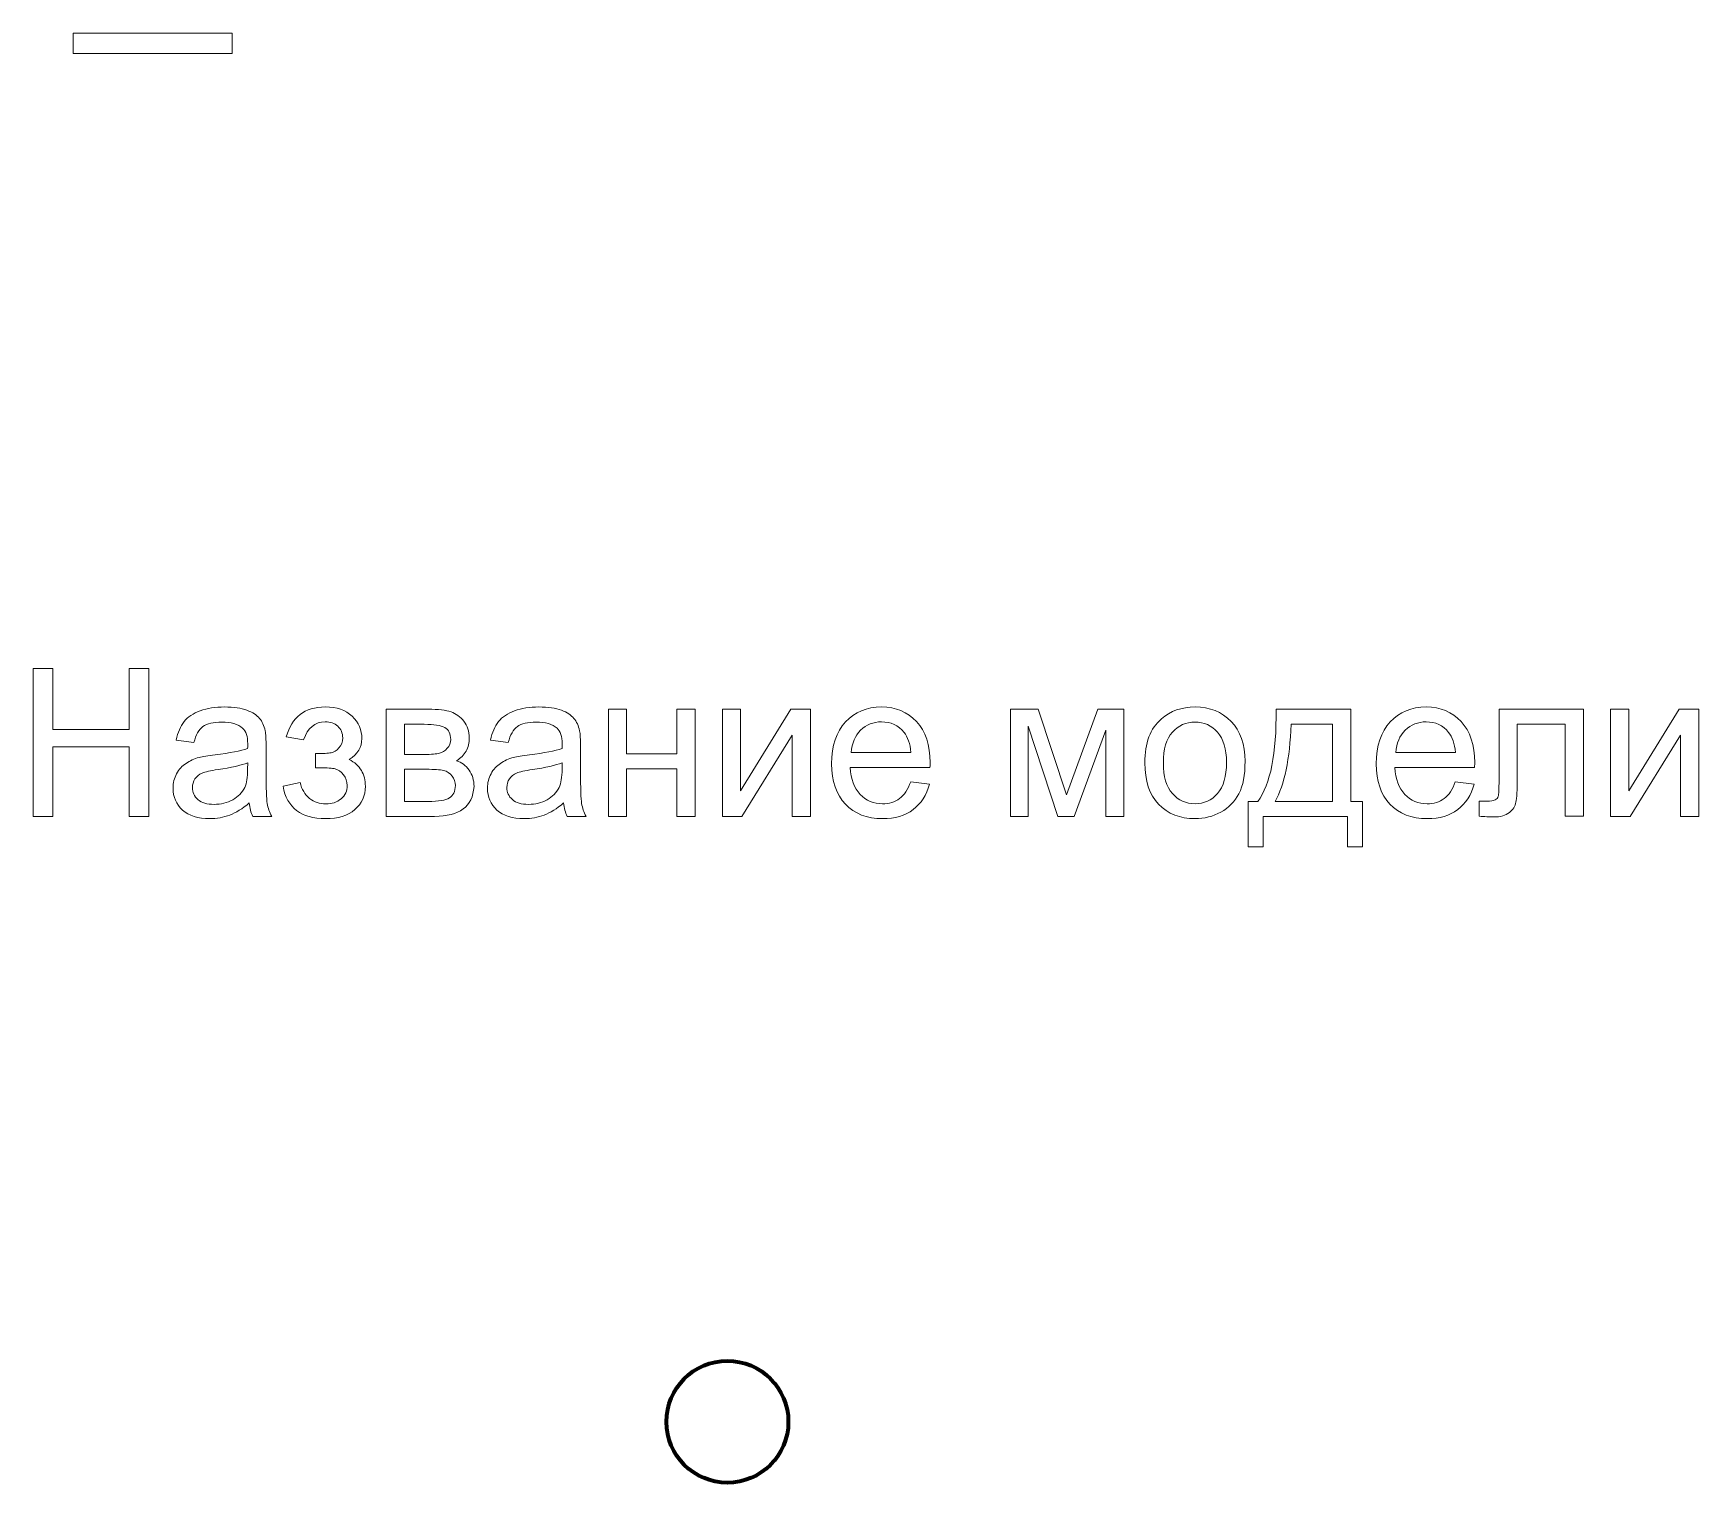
# Model space of a CAD drawing. Header units: millimetres. Extents: x -183 to 830, y -630 to 470.
# Drawn here: x 625.5 to 830.5, y -629.5 to -451.1 of the extents above; entities that cross this region are included whole.
import ezdxf

# ---------------------------------------------------------------- set-up
doc = ezdxf.new("R2010")
doc.units = ezdxf.units.MM
doc.header["$MEASUREMENT"] = 0
doc.layers.add('layer 1', color=7, linetype='Continuous')

msp = doc.modelspace()

# ---------------------------------------------------------------- linework, layer by layer
at = {"layer": 'layer 1', "color": 142, "lineweight": 9}
for points, knots in [([(630.386, -453.5856), (630.386, -453.5856), (630.386, -451.0808), (630.386, -451.0808), (630.386, -451.0808), (630.386, -451.0808), (649.9652, -451.0808), (649.9652, -451.0808), (649.9652, -451.0808), (649.9652, -451.0808), (649.9652, -453.5856), (649.9652, -453.5856), (649.9652, -453.5856), (649.9652, -453.5856), (630.386, -453.5856), (630.386, -453.5856)], [0, 0, 0, 0, 0.2, 0.2, 0.2, 0.2, 0.4, 0.4, 0.4, 0.4, 0.6, 0.6, 0.6, 0.6, 1, 1, 1, 1]), ([(625.4746, -547.4807), (625.4746, -547.4807), (625.4746, -529.2943), (625.4746, -529.2943), (625.4746, -529.2943), (625.4746, -529.2943), (627.8876, -529.2943), (627.8876, -529.2943), (627.8876, -529.2943), (627.8876, -529.2943), (627.8876, -536.7873), (627.8876, -536.7873), (627.8876, -536.7873), (627.8876, -536.7873), (637.2856, -536.7873), (637.2856, -536.7873), (637.2856, -536.7873), (637.2856, -536.7873), (637.2856, -529.2943), (637.2856, -529.2943), (637.2856, -529.2943), (637.2856, -529.2943), (639.6986, -529.2943), (639.6986, -529.2943), (639.6986, -529.2943), (639.6986, -529.2943), (639.6986, -547.4807), (639.6986, -547.4807), (639.6986, -547.4807), (639.6986, -547.4807), (637.2856, -547.4807), (637.2856, -547.4807), (637.2856, -547.4807), (637.2856, -547.4807), (637.2856, -538.9209), (637.2856, -538.9209), (637.2856, -538.9209), (637.2856, -538.9209), (627.8876, -538.9209), (627.8876, -538.9209), (627.8876, -538.9209), (627.8876, -538.9209), (627.8876, -547.4807), (627.8876, -547.4807), (627.8876, -547.4807), (627.8876, -547.4807), (625.4746, -547.4807), (625.4746, -547.4807)], [0, 0, 0, 0, 0.07692308, 0.07692308, 0.07692308, 0.07692308, 0.15384615, 0.15384615, 0.15384615, 0.15384615, 0.23076923, 0.23076923, 0.23076923, 0.23076923, 0.30769231, 0.30769231, 0.30769231, 0.30769231, 0.38461538, 0.38461538, 0.38461538, 0.38461538, 0.46153846, 0.46153846, 0.46153846, 0.46153846, 0.53846154, 0.53846154, 0.53846154, 0.53846154, 0.61538462, 0.61538462, 0.61538462, 0.61538462, 0.69230769, 0.69230769, 0.69230769, 0.69230769, 0.76923077, 0.76923077, 0.76923077, 0.76923077, 0.84615385, 0.84615385, 0.84615385, 0.84615385, 1, 1, 1, 1]), ([(652.0472, -545.8297), (651.2175, -546.5367), (650.4174, -547.032), (649.6511, -547.3241), (649.6511, -547.3241), (648.8849, -547.6162), (648.0636, -547.7601), (647.1831, -547.7601), (647.1831, -547.7601), (645.7353, -547.7601), (644.6219, -547.4087), (643.843, -546.7018), (643.843, -546.7018), (643.0641, -545.999), (642.6746, -545.0973), (642.6746, -544.0009), (642.6746, -544.0009), (642.6746, -543.3574), (642.8228, -542.769), (643.1149, -542.2356), (643.1149, -542.2356), (643.4112, -541.7022), (643.7964, -541.2789), (644.2706, -540.9571), (644.2706, -540.9571), (644.7489, -540.6354), (645.2823, -540.3899), (645.8792, -540.2248), (645.8792, -540.2248), (646.3195, -540.1105), (646.9841, -540.0004), (647.8689, -539.8903), (647.8689, -539.8903), (649.6723, -539.6787), (651.0058, -539.4204), (651.8567, -539.1241), (651.8567, -539.1241), (651.8652, -538.8193), (651.8694, -538.6246), (651.8694, -538.5441), (651.8694, -538.5441), (651.8694, -537.6382), (651.6577, -536.999), (651.2344, -536.6264), (651.2344, -536.6264), (650.6629, -536.1227), (649.812, -535.8729), (648.6859, -535.8729), (648.6859, -535.8729), (647.6318, -535.8729), (646.8529, -536.0592), (646.3534, -536.4275), (646.3534, -536.4275), (645.8496, -536.7958), (645.4813, -537.4477), (645.24, -538.3875), (645.24, -538.3875), (645.24, -538.3875), (643.0556, -538.0827), (643.0556, -538.0827), (643.0556, -538.0827), (643.2546, -537.1471), (643.5805, -536.3894), (644.0377, -535.8136), (644.0377, -535.8136), (644.4949, -535.2379), (645.1553, -534.7976), (646.0189, -534.4844), (646.0189, -534.4844), (646.8783, -534.1753), (647.8816, -534.0187), (649.0161, -534.0187), (649.0161, -534.0187), (650.1422, -534.0187), (651.0608, -534.1499), (651.7678, -534.4166), (651.7678, -534.4166), (652.4705, -534.6833), (652.9912, -535.0135), (653.3214, -535.4157), (653.3214, -535.4157), (653.6516, -535.8179), (653.8845, -536.3259), (654.0199, -536.9397), (654.0199, -536.9397), (654.0919, -537.3207), (654.13, -538.0065), (654.13, -538.9929), (654.13, -538.9929), (654.13, -538.9929), (654.13, -541.9562), (654.13, -541.9562), (654.13, -541.9562), (654.13, -544.0263), (654.1766, -545.3344), (654.2697, -545.889), (654.2697, -545.889), (654.3586, -546.4435), (654.5449, -546.9727), (654.8158, -547.4807), (654.8158, -547.4807), (654.8158, -547.4807), (652.479, -547.4807), (652.479, -547.4807), (652.479, -547.4807), (652.2546, -547.0108), (652.1107, -546.4605), (652.0472, -545.8297)], [0, 0, 0, 0, 0.03571429, 0.03571429, 0.03571429, 0.03571429, 0.07142857, 0.07142857, 0.07142857, 0.07142857, 0.10714286, 0.10714286, 0.10714286, 0.10714286, 0.14285714, 0.14285714, 0.14285714, 0.14285714, 0.17857143, 0.17857143, 0.17857143, 0.17857143, 0.21428571, 0.21428571, 0.21428571, 0.21428571, 0.25, 0.25, 0.25, 0.25, 0.28571429, 0.28571429, 0.28571429, 0.28571429, 0.32142857, 0.32142857, 0.32142857, 0.32142857, 0.35714286, 0.35714286, 0.35714286, 0.35714286, 0.39285714, 0.39285714, 0.39285714, 0.39285714, 0.42857143, 0.42857143, 0.42857143, 0.42857143, 0.46428571, 0.46428571, 0.46428571, 0.46428571, 0.5, 0.5, 0.5, 0.5, 0.53571429, 0.53571429, 0.53571429, 0.53571429, 0.57142857, 0.57142857, 0.57142857, 0.57142857, 0.60714286, 0.60714286, 0.60714286, 0.60714286, 0.64285714, 0.64285714, 0.64285714, 0.64285714, 0.67857143, 0.67857143, 0.67857143, 0.67857143, 0.71428571, 0.71428571, 0.71428571, 0.71428571, 0.75, 0.75, 0.75, 0.75, 0.78571429, 0.78571429, 0.78571429, 0.78571429, 0.82142857, 0.82142857, 0.82142857, 0.82142857, 0.85714286, 0.85714286, 0.85714286, 0.85714286, 0.89285714, 0.89285714, 0.89285714, 0.89285714, 0.92857143, 0.92857143, 0.92857143, 0.92857143, 1, 1, 1, 1]), ([(660.2006, -541.5117), (660.2006, -541.5117), (660.2006, -539.7591), (660.2006, -539.7591), (660.2006, -539.7591), (661.1404, -539.7506), (661.7839, -539.7125), (662.1225, -539.649), (662.1225, -539.649), (662.4654, -539.5813), (662.7914, -539.3866), (663.0962, -539.0564), (663.0962, -539.0564), (663.401, -538.7262), (663.5534, -538.3155), (663.5534, -537.8202), (663.5534, -537.8202), (663.5534, -537.2233), (663.3544, -536.7407), (662.9523, -536.3851), (662.9523, -536.3851), (662.5501, -536.0253), (662.0336, -535.8475), (661.3944, -535.8475), (661.3944, -535.8475), (660.1371, -535.8475), (659.2566, -536.5841), (658.7528, -538.0573), (658.7528, -538.0573), (658.7528, -538.0573), (656.6192, -537.7017), (656.6192, -537.7017), (656.6192, -537.7017), (657.2796, -535.2464), (658.8798, -534.0187), (661.4113, -534.0187), (661.4113, -534.0187), (662.8168, -534.0187), (663.9175, -534.3997), (664.7176, -535.1659), (664.7176, -535.1659), (665.5177, -535.9322), (665.9156, -536.8466), (665.9156, -537.9091), (665.9156, -537.9091), (665.9156, -538.9802), (665.3949, -539.8353), (664.3577, -540.4661), (664.3577, -540.4661), (665.0224, -540.8217), (665.5177, -541.2746), (665.8521, -541.825), (665.8521, -541.825), (666.1823, -542.3753), (666.3474, -543.0272), (666.3474, -543.7808), (666.3474, -543.7808), (666.3474, -544.9619), (665.9156, -545.9186), (665.0562, -546.6552), (665.0562, -546.6552), (664.1926, -547.3918), (662.9904, -547.7601), (661.441, -547.7601), (661.441, -547.7601), (658.4353, -547.7601), (656.6912, -546.4308), (656.2128, -543.7723), (656.2128, -543.7723), (656.2128, -543.7723), (658.321, -543.3151), (658.321, -543.3151), (658.321, -543.3151), (658.5115, -544.1533), (658.8967, -544.8052), (659.4809, -545.2667), (659.4809, -545.2667), (660.0651, -545.7281), (660.7298, -545.9567), (661.4833, -545.9567), (661.4833, -545.9567), (662.2368, -545.9567), (662.8634, -545.745), (663.3629, -545.3175), (663.3629, -545.3175), (663.8624, -544.8941), (664.1122, -544.3523), (664.1122, -543.6919), (664.1122, -543.6919), (664.1122, -543.1796), (663.9556, -542.7351), (663.6423, -542.3541), (663.6423, -542.3541), (663.329, -541.9731), (662.9946, -541.7361), (662.639, -541.6429), (662.639, -541.6429), (662.2834, -541.5456), (661.6399, -541.499), (660.7086, -541.499), (660.7086, -541.499), (660.6324, -541.499), (660.4631, -541.5032), (660.2006, -541.5117)], [0, 0, 0, 0, 0.03703704, 0.03703704, 0.03703704, 0.03703704, 0.07407407, 0.07407407, 0.07407407, 0.07407407, 0.11111111, 0.11111111, 0.11111111, 0.11111111, 0.14814815, 0.14814815, 0.14814815, 0.14814815, 0.18518519, 0.18518519, 0.18518519, 0.18518519, 0.22222222, 0.22222222, 0.22222222, 0.22222222, 0.25925926, 0.25925926, 0.25925926, 0.25925926, 0.2962963, 0.2962963, 0.2962963, 0.2962963, 0.33333333, 0.33333333, 0.33333333, 0.33333333, 0.37037037, 0.37037037, 0.37037037, 0.37037037, 0.40740741, 0.40740741, 0.40740741, 0.40740741, 0.44444444, 0.44444444, 0.44444444, 0.44444444, 0.48148148, 0.48148148, 0.48148148, 0.48148148, 0.51851852, 0.51851852, 0.51851852, 0.51851852, 0.55555556, 0.55555556, 0.55555556, 0.55555556, 0.59259259, 0.59259259, 0.59259259, 0.59259259, 0.62962963, 0.62962963, 0.62962963, 0.62962963, 0.66666667, 0.66666667, 0.66666667, 0.66666667, 0.7037037, 0.7037037, 0.7037037, 0.7037037, 0.74074074, 0.74074074, 0.74074074, 0.74074074, 0.77777778, 0.77777778, 0.77777778, 0.77777778, 0.81481481, 0.81481481, 0.81481481, 0.81481481, 0.85185185, 0.85185185, 0.85185185, 0.85185185, 0.88888889, 0.88888889, 0.88888889, 0.88888889, 0.92592593, 0.92592593, 0.92592593, 0.92592593, 1, 1, 1, 1]), ([(668.9255, -534.2981), (668.9255, -534.2981), (674.069, -534.2981), (674.069, -534.2981), (674.069, -534.2981), (675.3305, -534.2981), (676.2703, -534.4039), (676.8884, -534.6156), (676.8884, -534.6156), (677.5022, -534.8273), (678.0314, -535.2125), (678.4717, -535.7755), (678.4717, -535.7755), (678.9162, -536.3428), (679.1363, -537.0159), (679.1363, -537.8033), (679.1363, -537.8033), (679.1363, -538.4341), (679.0051, -538.9844), (678.7468, -539.4501), (678.7468, -539.4501), (678.4844, -539.92), (678.0949, -540.3137), (677.57, -540.6269), (677.57, -540.6269), (678.188, -540.8344), (678.7003, -541.2196), (679.1109, -541.7869), (679.1109, -541.7869), (679.5173, -542.3499), (679.7205, -543.023), (679.7205, -543.7977), (679.7205, -543.7977), (679.6401, -545.0465), (679.1913, -545.9736), (678.3828, -546.5748), (678.3828, -546.5748), (677.5742, -547.1801), (676.3973, -547.4807), (674.8564, -547.4807), (674.8564, -547.4807), (674.8564, -547.4807), (668.9255, -547.4807), (668.9255, -547.4807), (668.9255, -547.4807), (668.9255, -547.4807), (668.9255, -534.2981), (668.9255, -534.2981)], [0, 0, 0, 0, 0.07692308, 0.07692308, 0.07692308, 0.07692308, 0.15384615, 0.15384615, 0.15384615, 0.15384615, 0.23076923, 0.23076923, 0.23076923, 0.23076923, 0.30769231, 0.30769231, 0.30769231, 0.30769231, 0.38461538, 0.38461538, 0.38461538, 0.38461538, 0.46153846, 0.46153846, 0.46153846, 0.46153846, 0.53846154, 0.53846154, 0.53846154, 0.53846154, 0.61538462, 0.61538462, 0.61538462, 0.61538462, 0.69230769, 0.69230769, 0.69230769, 0.69230769, 0.76923077, 0.76923077, 0.76923077, 0.76923077, 0.84615385, 0.84615385, 0.84615385, 0.84615385, 1, 1, 1, 1]), ([(690.7484, -545.8297), (689.9187, -546.5367), (689.1186, -547.032), (688.3523, -547.3241), (688.3523, -547.3241), (687.5861, -547.6162), (686.7648, -547.7601), (685.8843, -547.7601), (685.8843, -547.7601), (684.4365, -547.7601), (683.3231, -547.4087), (682.5442, -546.7018), (682.5442, -546.7018), (681.7653, -545.999), (681.3758, -545.0973), (681.3758, -544.0009), (681.3758, -544.0009), (681.3758, -543.3574), (681.524, -542.769), (681.8161, -542.2356), (681.8161, -542.2356), (682.1124, -541.7022), (682.4976, -541.2789), (682.9718, -540.9571), (682.9718, -540.9571), (683.4501, -540.6354), (683.9835, -540.3899), (684.5804, -540.2248), (684.5804, -540.2248), (685.0207, -540.1105), (685.6853, -540.0004), (686.5701, -539.8903), (686.5701, -539.8903), (688.3735, -539.6787), (689.707, -539.4204), (690.5579, -539.1241), (690.5579, -539.1241), (690.5664, -538.8193), (690.5706, -538.6246), (690.5706, -538.5441), (690.5706, -538.5441), (690.5706, -537.6382), (690.3589, -536.999), (689.9356, -536.6264), (689.9356, -536.6264), (689.3641, -536.1227), (688.5132, -535.8729), (687.3871, -535.8729), (687.3871, -535.8729), (686.333, -535.8729), (685.5541, -536.0592), (685.0546, -536.4275), (685.0546, -536.4275), (684.5508, -536.7958), (684.1825, -537.4477), (683.9412, -538.3875), (683.9412, -538.3875), (683.9412, -538.3875), (681.7568, -538.0827), (681.7568, -538.0827), (681.7568, -538.0827), (681.9558, -537.1471), (682.2817, -536.3894), (682.7389, -535.8136), (682.7389, -535.8136), (683.1961, -535.2379), (683.8565, -534.7976), (684.7201, -534.4844), (684.7201, -534.4844), (685.5795, -534.1753), (686.5828, -534.0187), (687.7173, -534.0187), (687.7173, -534.0187), (688.8434, -534.0187), (689.762, -534.1499), (690.469, -534.4166), (690.469, -534.4166), (691.1717, -534.6833), (691.6924, -535.0135), (692.0226, -535.4157), (692.0226, -535.4157), (692.3528, -535.8179), (692.5857, -536.3259), (692.7211, -536.9397), (692.7211, -536.9397), (692.7931, -537.3207), (692.8312, -538.0065), (692.8312, -538.9929), (692.8312, -538.9929), (692.8312, -538.9929), (692.8312, -541.9562), (692.8312, -541.9562), (692.8312, -541.9562), (692.8312, -544.0263), (692.8778, -545.3344), (692.9709, -545.889), (692.9709, -545.889), (693.0598, -546.4435), (693.2461, -546.9727), (693.517, -547.4807), (693.517, -547.4807), (693.517, -547.4807), (691.1802, -547.4807), (691.1802, -547.4807), (691.1802, -547.4807), (690.9558, -547.0108), (690.8119, -546.4605), (690.7484, -545.8297)], [0, 0, 0, 0, 0.03571429, 0.03571429, 0.03571429, 0.03571429, 0.07142857, 0.07142857, 0.07142857, 0.07142857, 0.10714286, 0.10714286, 0.10714286, 0.10714286, 0.14285714, 0.14285714, 0.14285714, 0.14285714, 0.17857143, 0.17857143, 0.17857143, 0.17857143, 0.21428571, 0.21428571, 0.21428571, 0.21428571, 0.25, 0.25, 0.25, 0.25, 0.28571429, 0.28571429, 0.28571429, 0.28571429, 0.32142857, 0.32142857, 0.32142857, 0.32142857, 0.35714286, 0.35714286, 0.35714286, 0.35714286, 0.39285714, 0.39285714, 0.39285714, 0.39285714, 0.42857143, 0.42857143, 0.42857143, 0.42857143, 0.46428571, 0.46428571, 0.46428571, 0.46428571, 0.5, 0.5, 0.5, 0.5, 0.53571429, 0.53571429, 0.53571429, 0.53571429, 0.57142857, 0.57142857, 0.57142857, 0.57142857, 0.60714286, 0.60714286, 0.60714286, 0.60714286, 0.64285714, 0.64285714, 0.64285714, 0.64285714, 0.67857143, 0.67857143, 0.67857143, 0.67857143, 0.71428571, 0.71428571, 0.71428571, 0.71428571, 0.75, 0.75, 0.75, 0.75, 0.78571429, 0.78571429, 0.78571429, 0.78571429, 0.82142857, 0.82142857, 0.82142857, 0.82142857, 0.85714286, 0.85714286, 0.85714286, 0.85714286, 0.89285714, 0.89285714, 0.89285714, 0.89285714, 0.92857143, 0.92857143, 0.92857143, 0.92857143, 1, 1, 1, 1]), ([(696.2644, -534.2981), (696.2644, -534.2981), (698.4996, -534.2981), (698.4996, -534.2981), (698.4996, -534.2981), (698.4996, -534.2981), (698.4996, -539.7845), (698.4996, -539.7845), (698.4996, -539.7845), (698.4996, -539.7845), (704.6972, -539.7845), (704.6972, -539.7845), (704.6972, -539.7845), (704.6972, -539.7845), (704.6972, -534.2981), (704.6972, -534.2981), (704.6972, -534.2981), (704.6972, -534.2981), (706.9324, -534.2981), (706.9324, -534.2981), (706.9324, -534.2981), (706.9324, -534.2981), (706.9324, -547.4807), (706.9324, -547.4807), (706.9324, -547.4807), (706.9324, -547.4807), (704.6972, -547.4807), (704.6972, -547.4807), (704.6972, -547.4807), (704.6972, -547.4807), (704.6972, -541.6387), (704.6972, -541.6387), (704.6972, -541.6387), (704.6972, -541.6387), (698.4996, -541.6387), (698.4996, -541.6387), (698.4996, -541.6387), (698.4996, -541.6387), (698.4996, -547.4807), (698.4996, -547.4807), (698.4996, -547.4807), (698.4996, -547.4807), (696.2644, -547.4807), (696.2644, -547.4807), (696.2644, -547.4807), (696.2644, -547.4807), (696.2644, -534.2981), (696.2644, -534.2981)], [0, 0, 0, 0, 0.07692308, 0.07692308, 0.07692308, 0.07692308, 0.15384615, 0.15384615, 0.15384615, 0.15384615, 0.23076923, 0.23076923, 0.23076923, 0.23076923, 0.30769231, 0.30769231, 0.30769231, 0.30769231, 0.38461538, 0.38461538, 0.38461538, 0.38461538, 0.46153846, 0.46153846, 0.46153846, 0.46153846, 0.53846154, 0.53846154, 0.53846154, 0.53846154, 0.61538462, 0.61538462, 0.61538462, 0.61538462, 0.69230769, 0.69230769, 0.69230769, 0.69230769, 0.76923077, 0.76923077, 0.76923077, 0.76923077, 0.84615385, 0.84615385, 0.84615385, 0.84615385, 1, 1, 1, 1]), ([(710.2894, -534.2981), (710.2894, -534.2981), (712.5246, -534.2981), (712.5246, -534.2981), (712.5246, -534.2981), (712.5246, -534.2981), (712.5246, -544.3523), (712.5246, -544.3523), (712.5246, -544.3523), (712.5246, -544.3523), (718.7349, -534.2981), (718.7349, -534.2981), (718.7349, -534.2981), (718.7349, -534.2981), (721.1352, -534.2981), (721.1352, -534.2981), (721.1352, -534.2981), (721.1352, -534.2981), (721.1352, -547.4807), (721.1352, -547.4807), (721.1352, -547.4807), (721.1352, -547.4807), (718.9, -547.4807), (718.9, -547.4807), (718.9, -547.4807), (718.9, -547.4807), (718.9, -537.49), (718.9, -537.49), (718.9, -537.49), (718.9, -537.49), (712.6982, -547.4807), (712.6982, -547.4807), (712.6982, -547.4807), (712.6982, -547.4807), (710.2894, -547.4807), (710.2894, -547.4807), (710.2894, -547.4807), (710.2894, -547.4807), (710.2894, -534.2981), (710.2894, -534.2981)], [0, 0, 0, 0, 0.09090909, 0.09090909, 0.09090909, 0.09090909, 0.18181818, 0.18181818, 0.18181818, 0.18181818, 0.27272727, 0.27272727, 0.27272727, 0.27272727, 0.36363636, 0.36363636, 0.36363636, 0.36363636, 0.45454545, 0.45454545, 0.45454545, 0.45454545, 0.54545455, 0.54545455, 0.54545455, 0.54545455, 0.63636364, 0.63636364, 0.63636364, 0.63636364, 0.72727273, 0.72727273, 0.72727273, 0.72727273, 0.81818182, 0.81818182, 0.81818182, 0.81818182, 1, 1, 1, 1]), ([(733.4711, -543.2135), (733.4711, -543.2135), (735.7825, -543.5183), (735.7825, -543.5183), (735.7825, -543.5183), (735.4227, -544.8603), (734.7496, -545.9059), (733.7674, -546.6467), (733.7674, -546.6467), (732.7853, -547.3876), (731.5322, -547.7601), (730.004, -547.7601), (730.004, -547.7601), (728.0821, -547.7601), (726.5581, -547.1674), (725.432, -545.9821), (725.432, -545.9821), (724.3059, -544.801), (723.7429, -543.1373), (723.7429, -540.9995), (723.7429, -540.9995), (723.7429, -538.7897), (724.3102, -537.0709), (725.4489, -535.8517), (725.4489, -535.8517), (726.5877, -534.6283), (728.0651, -534.0187), (729.8812, -534.0187), (729.8812, -534.0187), (731.6381, -534.0187), (733.0732, -534.6156), (734.1865, -535.8136), (734.1865, -535.8136), (735.2999, -537.0117), (735.8587, -538.6965), (735.8587, -540.8682), (735.8587, -540.8682), (735.8587, -540.9995), (735.8545, -541.1984), (735.846, -541.4609), (735.846, -541.4609), (735.846, -541.4609), (726.0289, -541.4609), (726.0289, -541.4609), (726.0289, -541.4609), (726.1136, -542.9045), (726.52, -544.0136), (727.2566, -544.7798), (727.2566, -544.7798), (727.9889, -545.5461), (728.9076, -545.9313), (730.004, -545.9313), (730.004, -545.9313), (730.821, -545.9313), (731.5195, -545.7154), (732.0953, -545.2836), (732.0953, -545.2836), (732.6752, -544.8518), (733.1324, -544.1618), (733.4711, -543.2135)], [0, 0, 0, 0, 0.0625, 0.0625, 0.0625, 0.0625, 0.125, 0.125, 0.125, 0.125, 0.1875, 0.1875, 0.1875, 0.1875, 0.25, 0.25, 0.25, 0.25, 0.3125, 0.3125, 0.3125, 0.3125, 0.375, 0.375, 0.375, 0.375, 0.4375, 0.4375, 0.4375, 0.4375, 0.5, 0.5, 0.5, 0.5, 0.5625, 0.5625, 0.5625, 0.5625, 0.625, 0.625, 0.625, 0.625, 0.6875, 0.6875, 0.6875, 0.6875, 0.75, 0.75, 0.75, 0.75, 0.8125, 0.8125, 0.8125, 0.8125, 0.875, 0.875, 0.875, 0.875, 1, 1, 1, 1]), ([(745.7393, -534.2981), (745.7393, -534.2981), (749.1768, -534.2981), (749.1768, -534.2981), (749.1768, -534.2981), (749.1768, -534.2981), (752.6608, -544.8476), (752.6608, -544.8476), (752.6608, -544.8476), (752.6608, -544.8476), (756.5174, -534.2981), (756.5174, -534.2981), (756.5174, -534.2981), (756.5174, -534.2981), (759.7093, -534.2981), (759.7093, -534.2981), (759.7093, -534.2981), (759.7093, -534.2981), (759.7093, -547.4807), (759.7093, -547.4807), (759.7093, -547.4807), (759.7093, -547.4807), (757.4741, -547.4807), (757.4741, -547.4807), (757.4741, -547.4807), (757.4741, -547.4807), (757.4741, -536.8677), (757.4741, -536.8677), (757.4741, -536.8677), (757.4741, -536.8677), (753.5921, -547.4807), (753.5921, -547.4807), (753.5921, -547.4807), (753.5921, -547.4807), (751.594, -547.4807), (751.594, -547.4807), (751.594, -547.4807), (751.594, -547.4807), (747.9237, -536.3597), (747.9237, -536.3597), (747.9237, -536.3597), (747.9237, -536.3597), (747.9237, -547.4807), (747.9237, -547.4807), (747.9237, -547.4807), (747.9237, -547.4807), (745.7393, -547.4807), (745.7393, -547.4807), (745.7393, -547.4807), (745.7393, -547.4807), (745.7393, -534.2981), (745.7393, -534.2981)], [0, 0, 0, 0, 0.07142857, 0.07142857, 0.07142857, 0.07142857, 0.14285714, 0.14285714, 0.14285714, 0.14285714, 0.21428571, 0.21428571, 0.21428571, 0.21428571, 0.28571429, 0.28571429, 0.28571429, 0.28571429, 0.35714286, 0.35714286, 0.35714286, 0.35714286, 0.42857143, 0.42857143, 0.42857143, 0.42857143, 0.5, 0.5, 0.5, 0.5, 0.57142857, 0.57142857, 0.57142857, 0.57142857, 0.64285714, 0.64285714, 0.64285714, 0.64285714, 0.71428571, 0.71428571, 0.71428571, 0.71428571, 0.78571429, 0.78571429, 0.78571429, 0.78571429, 0.85714286, 0.85714286, 0.85714286, 0.85714286, 1, 1, 1, 1]), ([(762.2874, -540.8894), (762.2874, -538.4552), (762.9647, -536.6518), (764.3236, -535.4792), (764.3236, -535.4792), (765.4539, -534.5055), (766.8382, -534.0187), (768.4681, -534.0187), (768.4681, -534.0187), (770.2757, -534.0187), (771.7574, -534.6114), (772.9088, -535.7967), (772.9088, -535.7967), (774.0561, -536.9778), (774.6318, -538.6161), (774.6318, -540.7031), (774.6318, -540.7031), (774.6318, -542.3965), (774.3778, -543.7257), (773.8698, -544.6952), (773.8698, -544.6952), (773.3618, -545.6646), (772.621, -546.4181), (771.6473, -546.9558), (771.6473, -546.9558), (770.6779, -547.4934), (769.6153, -547.7601), (768.4681, -547.7601), (768.4681, -547.7601), (766.6223, -547.7601), (765.1322, -547.1717), (763.9934, -545.9906), (763.9934, -545.9906), (762.8547, -544.8095), (762.2874, -543.1077), (762.2874, -540.8894)], [0, 0, 0, 0, 0.1, 0.1, 0.1, 0.1, 0.2, 0.2, 0.2, 0.2, 0.3, 0.3, 0.3, 0.3, 0.4, 0.4, 0.4, 0.4, 0.5, 0.5, 0.5, 0.5, 0.6, 0.6, 0.6, 0.6, 0.7, 0.7, 0.7, 0.7, 0.8, 0.8, 0.8, 0.8, 1, 1, 1, 1]), ([(778.446, -534.2981), (778.446, -534.2981), (787.6408, -534.2981), (787.6408, -534.2981), (787.6408, -534.2981), (787.6408, -534.2981), (787.6408, -545.6519), (787.6408, -545.6519), (787.6408, -545.6519), (787.6408, -545.6519), (789.0632, -545.6519), (789.0632, -545.6519), (789.0632, -545.6519), (789.0632, -545.6519), (789.0632, -551.2145), (789.0632, -551.2145), (789.0632, -551.2145), (789.0632, -551.2145), (787.2344, -551.2145), (787.2344, -551.2145), (787.2344, -551.2145), (787.2344, -551.2145), (787.2344, -547.4807), (787.2344, -547.4807), (787.2344, -547.4807), (787.2344, -547.4807), (776.8458, -547.4807), (776.8458, -547.4807), (776.8458, -547.4807), (776.8458, -547.4807), (776.8458, -551.2145), (776.8458, -551.2145), (776.8458, -551.2145), (776.8458, -551.2145), (775.017, -551.2145), (775.017, -551.2145), (775.017, -551.2145), (775.017, -551.2145), (775.017, -545.6519), (775.017, -545.6519), (775.017, -545.6519), (775.017, -545.6519), (776.1854, -545.6519), (776.1854, -545.6519), (776.1854, -545.6519), (777.7602, -543.5141), (778.5137, -539.7295), (778.446, -534.2981)], [0, 0, 0, 0, 0.07692308, 0.07692308, 0.07692308, 0.07692308, 0.15384615, 0.15384615, 0.15384615, 0.15384615, 0.23076923, 0.23076923, 0.23076923, 0.23076923, 0.30769231, 0.30769231, 0.30769231, 0.30769231, 0.38461538, 0.38461538, 0.38461538, 0.38461538, 0.46153846, 0.46153846, 0.46153846, 0.46153846, 0.53846154, 0.53846154, 0.53846154, 0.53846154, 0.61538462, 0.61538462, 0.61538462, 0.61538462, 0.69230769, 0.69230769, 0.69230769, 0.69230769, 0.76923077, 0.76923077, 0.76923077, 0.76923077, 0.84615385, 0.84615385, 0.84615385, 0.84615385, 1, 1, 1, 1]), ([(800.5059, -543.2135), (800.5059, -543.2135), (802.8173, -543.5183), (802.8173, -543.5183), (802.8173, -543.5183), (802.4575, -544.8603), (801.7844, -545.9059), (800.8022, -546.6467), (800.8022, -546.6467), (799.8201, -547.3876), (798.567, -547.7601), (797.0388, -547.7601), (797.0388, -547.7601), (795.1169, -547.7601), (793.5929, -547.1674), (792.4668, -545.9821), (792.4668, -545.9821), (791.3407, -544.801), (790.7777, -543.1373), (790.7777, -540.9995), (790.7777, -540.9995), (790.7777, -538.7897), (791.345, -537.0709), (792.4837, -535.8517), (792.4837, -535.8517), (793.6225, -534.6283), (795.0999, -534.0187), (796.916, -534.0187), (796.916, -534.0187), (798.6729, -534.0187), (800.108, -534.6156), (801.2213, -535.8136), (801.2213, -535.8136), (802.3347, -537.0117), (802.8935, -538.6965), (802.8935, -540.8682), (802.8935, -540.8682), (802.8935, -540.9995), (802.8893, -541.1984), (802.8808, -541.4609), (802.8808, -541.4609), (802.8808, -541.4609), (793.0637, -541.4609), (793.0637, -541.4609), (793.0637, -541.4609), (793.1484, -542.9045), (793.5548, -544.0136), (794.2914, -544.7798), (794.2914, -544.7798), (795.0237, -545.5461), (795.9424, -545.9313), (797.0388, -545.9313), (797.0388, -545.9313), (797.8558, -545.9313), (798.5543, -545.7154), (799.1301, -545.2836), (799.1301, -545.2836), (799.71, -544.8518), (800.1672, -544.1618), (800.5059, -543.2135)], [0, 0, 0, 0, 0.0625, 0.0625, 0.0625, 0.0625, 0.125, 0.125, 0.125, 0.125, 0.1875, 0.1875, 0.1875, 0.1875, 0.25, 0.25, 0.25, 0.25, 0.3125, 0.3125, 0.3125, 0.3125, 0.375, 0.375, 0.375, 0.375, 0.4375, 0.4375, 0.4375, 0.4375, 0.5, 0.5, 0.5, 0.5, 0.5625, 0.5625, 0.5625, 0.5625, 0.625, 0.625, 0.625, 0.625, 0.6875, 0.6875, 0.6875, 0.6875, 0.75, 0.75, 0.75, 0.75, 0.8125, 0.8125, 0.8125, 0.8125, 0.875, 0.875, 0.875, 0.875, 1, 1, 1, 1]), ([(805.8907, -534.2981), (805.8907, -534.2981), (816.2793, -534.2981), (816.2793, -534.2981), (816.2793, -534.2981), (816.2793, -534.2981), (816.2793, -547.468), (816.2793, -547.468), (816.2793, -547.468), (816.2793, -547.468), (814.0441, -547.468), (814.0441, -547.468), (814.0441, -547.468), (814.0441, -547.468), (814.0441, -536.1523), (814.0441, -536.1523), (814.0441, -536.1523), (814.0441, -536.1523), (808.1259, -536.1523), (808.1259, -536.1523), (808.1259, -536.1523), (808.1259, -536.1523), (808.1259, -542.7097), (808.1259, -542.7097), (808.1259, -542.7097), (808.1259, -544.238), (808.0751, -545.2455), (807.9777, -545.7366), (807.9777, -545.7366), (807.8761, -546.2234), (807.6052, -546.6467), (807.1607, -547.0108), (807.1607, -547.0108), (806.712, -547.3749), (806.0685, -547.5569), (805.2261, -547.5569), (805.2261, -547.5569), (804.7054, -547.5569), (804.1042, -547.523), (803.4269, -547.4595), (803.4269, -547.4595), (803.4269, -547.4595), (803.4269, -545.6011), (803.4269, -545.6011), (803.4269, -545.6011), (803.4269, -545.6011), (804.4048, -545.6011), (804.4048, -545.6011), (804.4048, -545.6011), (804.8662, -545.6011), (805.1964, -545.5545), (805.3954, -545.4572), (805.3954, -545.4572), (805.5944, -545.364), (805.7256, -545.2116), (805.7933, -545.0042), (805.7933, -545.0042), (805.8568, -544.7968), (805.8907, -544.1237), (805.8907, -542.9849), (805.8907, -542.9849), (805.8907, -542.9849), (805.8907, -534.2981), (805.8907, -534.2981)], [0, 0, 0, 0, 0.05882353, 0.05882353, 0.05882353, 0.05882353, 0.11764706, 0.11764706, 0.11764706, 0.11764706, 0.17647059, 0.17647059, 0.17647059, 0.17647059, 0.23529412, 0.23529412, 0.23529412, 0.23529412, 0.29411765, 0.29411765, 0.29411765, 0.29411765, 0.35294118, 0.35294118, 0.35294118, 0.35294118, 0.41176471, 0.41176471, 0.41176471, 0.41176471, 0.47058824, 0.47058824, 0.47058824, 0.47058824, 0.52941176, 0.52941176, 0.52941176, 0.52941176, 0.58823529, 0.58823529, 0.58823529, 0.58823529, 0.64705882, 0.64705882, 0.64705882, 0.64705882, 0.70588235, 0.70588235, 0.70588235, 0.70588235, 0.76470588, 0.76470588, 0.76470588, 0.76470588, 0.82352941, 0.82352941, 0.82352941, 0.82352941, 0.88235294, 0.88235294, 0.88235294, 0.88235294, 1, 1, 1, 1]), ([(819.6194, -534.2981), (819.6194, -534.2981), (821.8546, -534.2981), (821.8546, -534.2981), (821.8546, -534.2981), (821.8546, -534.2981), (821.8546, -544.3523), (821.8546, -544.3523), (821.8546, -544.3523), (821.8546, -544.3523), (828.0649, -534.2981), (828.0649, -534.2981), (828.0649, -534.2981), (828.0649, -534.2981), (830.4652, -534.2981), (830.4652, -534.2981), (830.4652, -534.2981), (830.4652, -534.2981), (830.4652, -547.4807), (830.4652, -547.4807), (830.4652, -547.4807), (830.4652, -547.4807), (828.23, -547.4807), (828.23, -547.4807), (828.23, -547.4807), (828.23, -547.4807), (828.23, -537.49), (828.23, -537.49), (828.23, -537.49), (828.23, -537.49), (822.0282, -547.4807), (822.0282, -547.4807), (822.0282, -547.4807), (822.0282, -547.4807), (819.6194, -547.4807), (819.6194, -547.4807), (819.6194, -547.4807), (819.6194, -547.4807), (819.6194, -534.2981), (819.6194, -534.2981)], [0, 0, 0, 0, 0.09090909, 0.09090909, 0.09090909, 0.09090909, 0.18181818, 0.18181818, 0.18181818, 0.18181818, 0.27272727, 0.27272727, 0.27272727, 0.27272727, 0.36363636, 0.36363636, 0.36363636, 0.36363636, 0.45454545, 0.45454545, 0.45454545, 0.45454545, 0.54545455, 0.54545455, 0.54545455, 0.54545455, 0.63636364, 0.63636364, 0.63636364, 0.63636364, 0.72727273, 0.72727273, 0.72727273, 0.72727273, 0.81818182, 0.81818182, 0.81818182, 0.81818182, 1, 1, 1, 1]), ([(671.1607, -539.8607), (671.1607, -539.8607), (673.5314, -539.8607), (673.5314, -539.8607), (673.5314, -539.8607), (674.4754, -539.8607), (675.1273, -539.8099), (675.4787, -539.7125), (675.4787, -539.7125), (675.8343, -539.6109), (676.1518, -539.412), (676.4312, -539.1072), (676.4312, -539.1072), (676.7106, -538.8066), (676.8503, -538.4425), (676.8503, -538.0192), (676.8503, -538.0192), (676.8503, -537.3207), (676.6048, -536.8381), (676.1179, -536.5629), (676.1179, -536.5629), (675.6269, -536.2878), (674.7887, -536.1523), (673.6033, -536.1523), (673.6033, -536.1523), (673.6033, -536.1523), (671.1607, -536.1523), (671.1607, -536.1523), (671.1607, -536.1523), (671.1607, -536.1523), (671.1607, -539.8607), (671.1607, -539.8607)], [0, 0, 0, 0, 0.11111111, 0.11111111, 0.11111111, 0.11111111, 0.22222222, 0.22222222, 0.22222222, 0.22222222, 0.33333333, 0.33333333, 0.33333333, 0.33333333, 0.44444444, 0.44444444, 0.44444444, 0.44444444, 0.55555556, 0.55555556, 0.55555556, 0.55555556, 0.66666667, 0.66666667, 0.66666667, 0.66666667, 0.77777778, 0.77777778, 0.77777778, 0.77777778, 1, 1, 1, 1]), ([(726.1559, -539.6321), (726.1559, -539.6321), (733.4965, -539.6321), (733.4965, -539.6321), (733.4965, -539.6321), (733.3991, -538.523), (733.1155, -537.6932), (732.6541, -537.1387), (732.6541, -537.1387), (731.9471, -536.2793), (731.0242, -535.8475), (729.8939, -535.8475), (729.8939, -535.8475), (728.8695, -535.8475), (728.0101, -536.1904), (727.3116, -536.8762), (727.3116, -536.8762), (726.6173, -537.562), (726.2321, -538.4806), (726.1559, -539.6321)], [0, 0, 0, 0, 0.16666667, 0.16666667, 0.16666667, 0.16666667, 0.33333333, 0.33333333, 0.33333333, 0.33333333, 0.5, 0.5, 0.5, 0.5, 0.66666667, 0.66666667, 0.66666667, 0.66666667, 1, 1, 1, 1]), ([(764.5734, -540.8936), (764.5734, -542.5785), (764.9417, -543.84), (765.6783, -544.674), (765.6783, -544.674), (766.4191, -545.5122), (767.3462, -545.9313), (768.4681, -545.9313), (768.4681, -545.9313), (769.5772, -545.9313), (770.5001, -545.5122), (771.2409, -544.6698), (771.2409, -544.6698), (771.9775, -543.8273), (772.3458, -542.5446), (772.3458, -540.8217), (772.3458, -540.8217), (772.3458, -539.1961), (771.9733, -537.9642), (771.2324, -537.1302), (771.2324, -537.1302), (770.4916, -536.292), (769.5687, -535.8729), (768.4681, -535.8729), (768.4681, -535.8729), (767.3462, -535.8729), (766.4191, -536.2878), (765.6783, -537.1217), (765.6783, -537.1217), (764.9417, -537.9557), (764.5734, -539.213), (764.5734, -540.8936)], [0, 0, 0, 0, 0.11111111, 0.11111111, 0.11111111, 0.11111111, 0.22222222, 0.22222222, 0.22222222, 0.22222222, 0.33333333, 0.33333333, 0.33333333, 0.33333333, 0.44444444, 0.44444444, 0.44444444, 0.44444444, 0.55555556, 0.55555556, 0.55555556, 0.55555556, 0.66666667, 0.66666667, 0.66666667, 0.66666667, 0.77777778, 0.77777778, 0.77777778, 0.77777778, 1, 1, 1, 1]), ([(780.3002, -536.1523), (780.1351, -540.4322), (779.4747, -543.5987), (778.319, -545.6519), (778.319, -545.6519), (778.319, -545.6519), (785.4056, -545.6519), (785.4056, -545.6519), (785.4056, -545.6519), (785.4056, -545.6519), (785.4056, -536.1523), (785.4056, -536.1523), (785.4056, -536.1523), (785.4056, -536.1523), (780.3002, -536.1523), (780.3002, -536.1523)], [0, 0, 0, 0, 0.2, 0.2, 0.2, 0.2, 0.4, 0.4, 0.4, 0.4, 0.6, 0.6, 0.6, 0.6, 1, 1, 1, 1]), ([(793.1907, -539.6321), (793.1907, -539.6321), (800.5313, -539.6321), (800.5313, -539.6321), (800.5313, -539.6321), (800.4339, -538.523), (800.1503, -537.6932), (799.6889, -537.1387), (799.6889, -537.1387), (798.9819, -536.2793), (798.059, -535.8475), (796.9287, -535.8475), (796.9287, -535.8475), (795.9043, -535.8475), (795.0449, -536.1904), (794.3464, -536.8762), (794.3464, -536.8762), (793.6521, -537.562), (793.2669, -538.4806), (793.1907, -539.6321)], [0, 0, 0, 0, 0.16666667, 0.16666667, 0.16666667, 0.16666667, 0.33333333, 0.33333333, 0.33333333, 0.33333333, 0.5, 0.5, 0.5, 0.5, 0.66666667, 0.66666667, 0.66666667, 0.66666667, 1, 1, 1, 1]), ([(651.8694, -540.8767), (651.0566, -541.2069), (649.8374, -541.4863), (648.2118, -541.7149), (648.2118, -541.7149), (647.2889, -541.8461), (646.637, -541.9943), (646.256, -542.1594), (646.256, -542.1594), (645.875, -542.3245), (645.5829, -542.5658), (645.3755, -542.8791), (645.3755, -542.8791), (645.168, -543.1966), (645.0622, -543.5479), (645.0622, -543.9374), (645.0622, -543.9374), (645.0622, -544.5258), (645.2866, -545.0211), (645.7395, -545.4148), (645.7395, -545.4148), (646.1925, -545.8085), (646.8529, -546.0075), (647.7207, -546.0075), (647.7207, -546.0075), (648.5801, -546.0075), (649.3463, -545.8212), (650.0194, -545.4445), (650.0194, -545.4445), (650.6883, -545.0719), (651.1836, -544.5597), (651.4969, -543.912), (651.4969, -543.912), (651.7382, -543.4082), (651.8567, -542.6674), (651.8567, -541.6895), (651.8567, -541.6895), (651.8567, -541.6895), (651.8694, -540.8767), (651.8694, -540.8767)], [0, 0, 0, 0, 0.09090909, 0.09090909, 0.09090909, 0.09090909, 0.18181818, 0.18181818, 0.18181818, 0.18181818, 0.27272727, 0.27272727, 0.27272727, 0.27272727, 0.36363636, 0.36363636, 0.36363636, 0.36363636, 0.45454545, 0.45454545, 0.45454545, 0.45454545, 0.54545455, 0.54545455, 0.54545455, 0.54545455, 0.63636364, 0.63636364, 0.63636364, 0.63636364, 0.72727273, 0.72727273, 0.72727273, 0.72727273, 0.81818182, 0.81818182, 0.81818182, 0.81818182, 1, 1, 1, 1]), ([(690.5706, -540.8767), (689.7578, -541.2069), (688.5386, -541.4863), (686.913, -541.7149), (686.913, -541.7149), (685.9901, -541.8461), (685.3382, -541.9943), (684.9572, -542.1594), (684.9572, -542.1594), (684.5762, -542.3245), (684.2841, -542.5658), (684.0767, -542.8791), (684.0767, -542.8791), (683.8692, -543.1966), (683.7634, -543.5479), (683.7634, -543.9374), (683.7634, -543.9374), (683.7634, -544.5258), (683.9878, -545.0211), (684.4407, -545.4148), (684.4407, -545.4148), (684.8937, -545.8085), (685.5541, -546.0075), (686.4219, -546.0075), (686.4219, -546.0075), (687.2813, -546.0075), (688.0475, -545.8212), (688.7206, -545.4445), (688.7206, -545.4445), (689.3895, -545.0719), (689.8848, -544.5597), (690.1981, -543.912), (690.1981, -543.912), (690.4394, -543.4082), (690.5579, -542.6674), (690.5579, -541.6895), (690.5579, -541.6895), (690.5579, -541.6895), (690.5706, -540.8767), (690.5706, -540.8767)], [0, 0, 0, 0, 0.09090909, 0.09090909, 0.09090909, 0.09090909, 0.18181818, 0.18181818, 0.18181818, 0.18181818, 0.27272727, 0.27272727, 0.27272727, 0.27272727, 0.36363636, 0.36363636, 0.36363636, 0.36363636, 0.45454545, 0.45454545, 0.45454545, 0.45454545, 0.54545455, 0.54545455, 0.54545455, 0.54545455, 0.63636364, 0.63636364, 0.63636364, 0.63636364, 0.72727273, 0.72727273, 0.72727273, 0.72727273, 0.81818182, 0.81818182, 0.81818182, 0.81818182, 1, 1, 1, 1]), ([(671.1607, -545.6519), (671.1607, -545.6519), (674.0944, -545.6519), (674.0944, -545.6519), (674.0944, -545.6519), (675.3559, -545.6519), (676.2238, -545.5037), (676.6937, -545.2116), (676.6937, -545.2116), (677.1636, -544.9153), (677.4091, -544.4115), (677.4345, -543.6876), (677.4345, -543.6876), (677.4345, -543.2685), (677.299, -542.8748), (677.0281, -542.515), (677.0281, -542.515), (676.7529, -542.1552), (676.3973, -541.9266), (675.9613, -541.8334), (675.9613, -541.8334), (675.5253, -541.7361), (674.8225, -541.6895), (673.8573, -541.6895), (673.8573, -541.6895), (673.8573, -541.6895), (671.1607, -541.6895), (671.1607, -541.6895), (671.1607, -541.6895), (671.1607, -541.6895), (671.1607, -545.6519), (671.1607, -545.6519)], [0, 0, 0, 0, 0.11111111, 0.11111111, 0.11111111, 0.11111111, 0.22222222, 0.22222222, 0.22222222, 0.22222222, 0.33333333, 0.33333333, 0.33333333, 0.33333333, 0.44444444, 0.44444444, 0.44444444, 0.44444444, 0.55555556, 0.55555556, 0.55555556, 0.55555556, 0.66666667, 0.66666667, 0.66666667, 0.66666667, 0.77777778, 0.77777778, 0.77777778, 0.77777778, 1, 1, 1, 1])]:
    msp.add_open_spline(points, degree=3, knots=knots, dxfattribs=at)
at = {"layer": 'layer 1', "color": 242, "lineweight": 200}
for points in [[(710.9079, -614.5137), (706.7658, -614.5137), (703.4079, -617.8715), (703.4079, -622.0136), (703.4079, -622.0136), (703.4079, -626.1558), (706.7657, -629.5136), (710.9079, -629.5136), (710.9079, -629.5136), (715.05, -629.5137), (718.4079, -626.1558), (718.4079, -622.0137), (718.4079, -622.0137), (718.4079, -617.8715), (715.05, -614.5137), (710.9079, -614.5137)], [(710.9079, -614.5137), (706.7658, -614.5137), (703.4079, -617.8715), (703.4079, -622.0137), (703.4079, -622.0137), (703.4079, -626.1558), (706.7657, -629.5137), (710.9079, -629.5137), (710.9079, -629.5137), (715.05, -629.5137), (718.4079, -626.1558), (718.4079, -622.0137), (718.4079, -622.0137), (718.4079, -617.8715), (715.05, -614.5137), (710.9079, -614.5137)], [(710.9079, -614.5137), (706.7658, -614.5137), (703.4079, -617.8715), (703.4079, -622.0137), (703.4079, -622.0137), (703.4079, -626.1558), (706.7657, -629.5137), (710.9079, -629.5137), (710.9079, -629.5137), (715.05, -629.5137), (718.4079, -626.1558), (718.4079, -622.0137), (718.4079, -622.0137), (718.4079, -617.8716), (715.05, -614.5137), (710.9079, -614.5137)], [(710.9079, -614.5137), (706.7658, -614.5137), (703.4079, -617.8715), (703.4079, -622.0137), (703.4079, -622.0137), (703.4079, -626.1558), (706.7657, -629.5137), (710.9079, -629.5137), (710.9079, -629.5137), (715.05, -629.5137), (718.4079, -626.1559), (718.4079, -622.0137), (718.4079, -622.0137), (718.4079, -617.8716), (715.05, -614.5137), (710.9079, -614.5137)], [(710.9079, -614.5137), (706.7658, -614.5137), (703.4079, -617.8716), (703.4079, -622.0137), (703.4079, -622.0137), (703.4079, -626.1558), (706.7657, -629.5137), (710.9079, -629.5137), (710.9079, -629.5137), (715.05, -629.5137), (718.4079, -626.1559), (718.4079, -622.0137), (718.4079, -622.0137), (718.4079, -617.8716), (715.05, -614.5137), (710.9079, -614.5137)], [(710.9079, -614.5137), (706.7658, -614.5137), (703.4079, -617.8716), (703.4079, -622.0137), (703.4079, -622.0137), (703.4079, -626.1558), (706.7657, -629.5137), (710.9079, -629.5137), (710.9079, -629.5137), (715.05, -629.5137), (718.4079, -626.1559), (718.4079, -622.0137), (718.4079, -622.0137), (718.4079, -617.8716), (715.05, -614.5137), (710.9079, -614.5137)], [(710.9079, -614.5137), (706.7658, -614.5137), (703.4079, -617.8716), (703.4079, -622.0137), (703.4079, -622.0137), (703.4079, -626.1559), (706.7657, -629.5137), (710.9079, -629.5137), (710.9079, -629.5137), (715.05, -629.5137), (718.4079, -626.1559), (718.4079, -622.0138), (718.4079, -622.0138), (718.4079, -617.8716), (715.05, -614.5137), (710.9079, -614.5137)], [(710.9079, -614.5137), (706.7658, -614.5137), (703.4079, -617.8716), (703.4079, -622.0137), (703.4079, -622.0137), (703.4079, -626.1559), (706.7657, -629.5137), (710.9079, -629.5137), (710.9079, -629.5137), (715.05, -629.5138), (718.4079, -626.1559), (718.4079, -622.0138), (718.4079, -622.0138), (718.4079, -617.8716), (715.05, -614.5137), (710.9079, -614.5137)], [(710.9079, -614.5138), (706.7658, -614.5138), (703.4079, -617.8716), (703.4079, -622.0137), (703.4079, -622.0137), (703.4079, -626.1559), (706.7657, -629.5137), (710.9079, -629.5138), (710.9079, -629.5138), (715.05, -629.5138), (718.4079, -626.1559), (718.4079, -622.0138), (718.4079, -622.0138), (718.4079, -617.8716), (715.05, -614.5138), (710.9079, -614.5138)], [(710.9079, -614.5138), (706.7658, -614.5138), (703.4079, -617.8716), (703.4079, -622.0138), (703.4079, -622.0138), (703.4079, -626.1559), (706.7657, -629.5138), (710.9079, -629.5138), (710.9079, -629.5138), (715.05, -629.5138), (718.4079, -626.1559), (718.4079, -622.0138), (718.4079, -622.0138), (718.4079, -617.8717), (715.05, -614.5138), (710.9079, -614.5138)], [(710.9079, -614.5138), (706.7658, -614.5138), (703.4079, -617.8716), (703.4079, -622.0138), (703.4079, -622.0138), (703.4079, -626.1559), (706.7657, -629.5138), (710.9079, -629.5138), (710.9079, -629.5138), (715.05, -629.5138), (718.4079, -626.1559), (718.4079, -622.0138), (718.4079, -622.0138), (718.4079, -617.8717), (715.05, -614.5138), (710.9079, -614.5138)], [(710.9079, -614.5138), (706.7658, -614.5138), (703.4079, -617.8717), (703.4079, -622.0138), (703.4079, -622.0138), (703.4079, -626.1559), (706.7657, -629.5138), (710.9079, -629.5138), (710.9079, -629.5138), (715.05, -629.5138), (718.4079, -626.156), (718.4079, -622.0138), (718.4079, -622.0138), (718.4079, -617.8717), (715.05, -614.5138), (710.9079, -614.5138)], [(710.9079, -614.5138), (706.7658, -614.5138), (703.4079, -617.8717), (703.4079, -622.0138), (703.4079, -622.0138), (703.4079, -626.1559), (706.7657, -629.5138), (710.9079, -629.5138), (710.9079, -629.5138), (715.05, -629.5138), (718.4079, -626.156), (718.4079, -622.0138), (718.4079, -622.0138), (718.4079, -617.8717), (715.05, -614.5138), (710.9079, -614.5138)], [(710.9079, -614.5138), (706.7658, -614.5138), (703.4079, -617.8717), (703.4079, -622.0138), (703.4079, -622.0138), (703.4079, -626.1559), (706.7657, -629.5138), (710.9079, -629.5138), (710.9079, -629.5138), (715.05, -629.5138), (718.4079, -626.156), (718.4079, -622.0139), (718.4079, -622.0139), (718.4079, -617.8717), (715.05, -614.5138), (710.9079, -614.5138)], [(710.9079, -614.5138), (706.7658, -614.5138), (703.4079, -617.8717), (703.4079, -622.0138), (703.4079, -622.0138), (703.4079, -626.156), (706.7657, -629.5138), (710.9079, -629.5138), (710.9079, -629.5138), (715.05, -629.5138), (718.4079, -626.156), (718.4079, -622.0139), (718.4079, -622.0139), (718.4079, -617.8717), (715.05, -614.5138), (710.9079, -614.5138)], [(710.9079, -614.5138), (706.7658, -614.5138), (703.4079, -617.8717), (703.4079, -622.0138), (703.4079, -622.0138), (703.4079, -626.156), (706.7657, -629.5138), (710.9079, -629.5138), (710.9079, -629.5138), (715.05, -629.5139), (718.4079, -626.156), (718.4079, -622.0139), (718.4079, -622.0139), (718.4079, -617.8717), (715.05, -614.5138), (710.9079, -614.5138)], [(710.9079, -614.5139), (706.7658, -614.5139), (703.4079, -617.8717), (703.4079, -622.0139), (703.4079, -622.0139), (703.4079, -626.156), (706.7657, -629.5139), (710.9079, -629.5139), (710.9079, -629.5139), (715.05, -629.5139), (718.4079, -626.156), (718.4079, -622.0139), (718.4079, -622.0139), (718.4079, -617.8717), (715.05, -614.5139), (710.9079, -614.5139)], [(710.9079, -614.5139), (706.7658, -614.5139), (703.4079, -617.8717), (703.4079, -622.0139), (703.4079, -622.0139), (703.4079, -626.156), (706.7657, -629.5139), (710.9079, -629.5139), (710.9079, -629.5139), (715.05, -629.5139), (718.4079, -626.156), (718.4079, -622.0139), (718.4079, -622.0139), (718.4079, -617.8718), (715.05, -614.5139), (710.9079, -614.5139)], [(710.9079, -614.5139), (706.7658, -614.5139), (703.4079, -617.8717), (703.4079, -622.0139), (703.4079, -622.0139), (703.4079, -626.156), (706.7657, -629.5139), (710.9079, -629.5139), (710.9079, -629.5139), (715.05, -629.5139), (718.4079, -626.1561), (718.4079, -622.0139), (718.4079, -622.0139), (718.4079, -617.8718), (715.05, -614.5139), (710.9079, -614.5139)], [(710.9079, -614.5139), (706.7658, -614.5139), (703.4079, -617.8718), (703.4079, -622.0139), (703.4079, -622.0139), (703.4079, -626.156), (706.7657, -629.5139), (710.9079, -629.5139), (710.9079, -629.5139), (715.05, -629.5139), (718.4079, -626.1561), (718.4079, -622.0139), (718.4079, -622.0139), (718.4079, -617.8718), (715.05, -614.5139), (710.9079, -614.5139)], [(710.9079, -614.5139), (706.7658, -614.5139), (703.4079, -617.8718), (703.4079, -622.0139), (703.4079, -622.0139), (703.4079, -626.156), (706.7657, -629.5139), (710.9079, -629.5139), (710.9079, -629.5139), (715.05, -629.5139), (718.4079, -626.1561), (718.4079, -622.0139), (718.4079, -622.0139), (718.4079, -617.8718), (715.05, -614.5139), (710.9079, -614.5139)]]:
    msp.add_open_spline(points, degree=3, knots=[0, 0, 0, 0, 0.2, 0.2, 0.2, 0.2, 0.4, 0.4, 0.4, 0.4, 0.6, 0.6, 0.6, 0.6, 1, 1, 1, 1], dxfattribs=at)
for points in [[(710.9079, -614.5137), (710.9079, -614.5137), (710.9079, -614.5139), (710.9079, -614.5139)], [(710.9079, -614.5137), (710.9079, -614.5137), (710.9079, -614.5139), (710.9079, -614.5139)], [(703.4079, -622.0136), (703.4079, -622.0136), (703.4079, -622.0139), (703.4079, -622.0139)], [(718.4079, -622.0137), (718.4079, -622.0137), (718.4079, -622.0139), (718.4079, -622.0139)], [(710.9079, -629.5136), (710.9079, -629.5136), (710.9079, -629.5139), (710.9079, -629.5139)]]:
    msp.add_open_spline(points, degree=3, dxfattribs=at)

doc.saveas('drawing.dxf')
